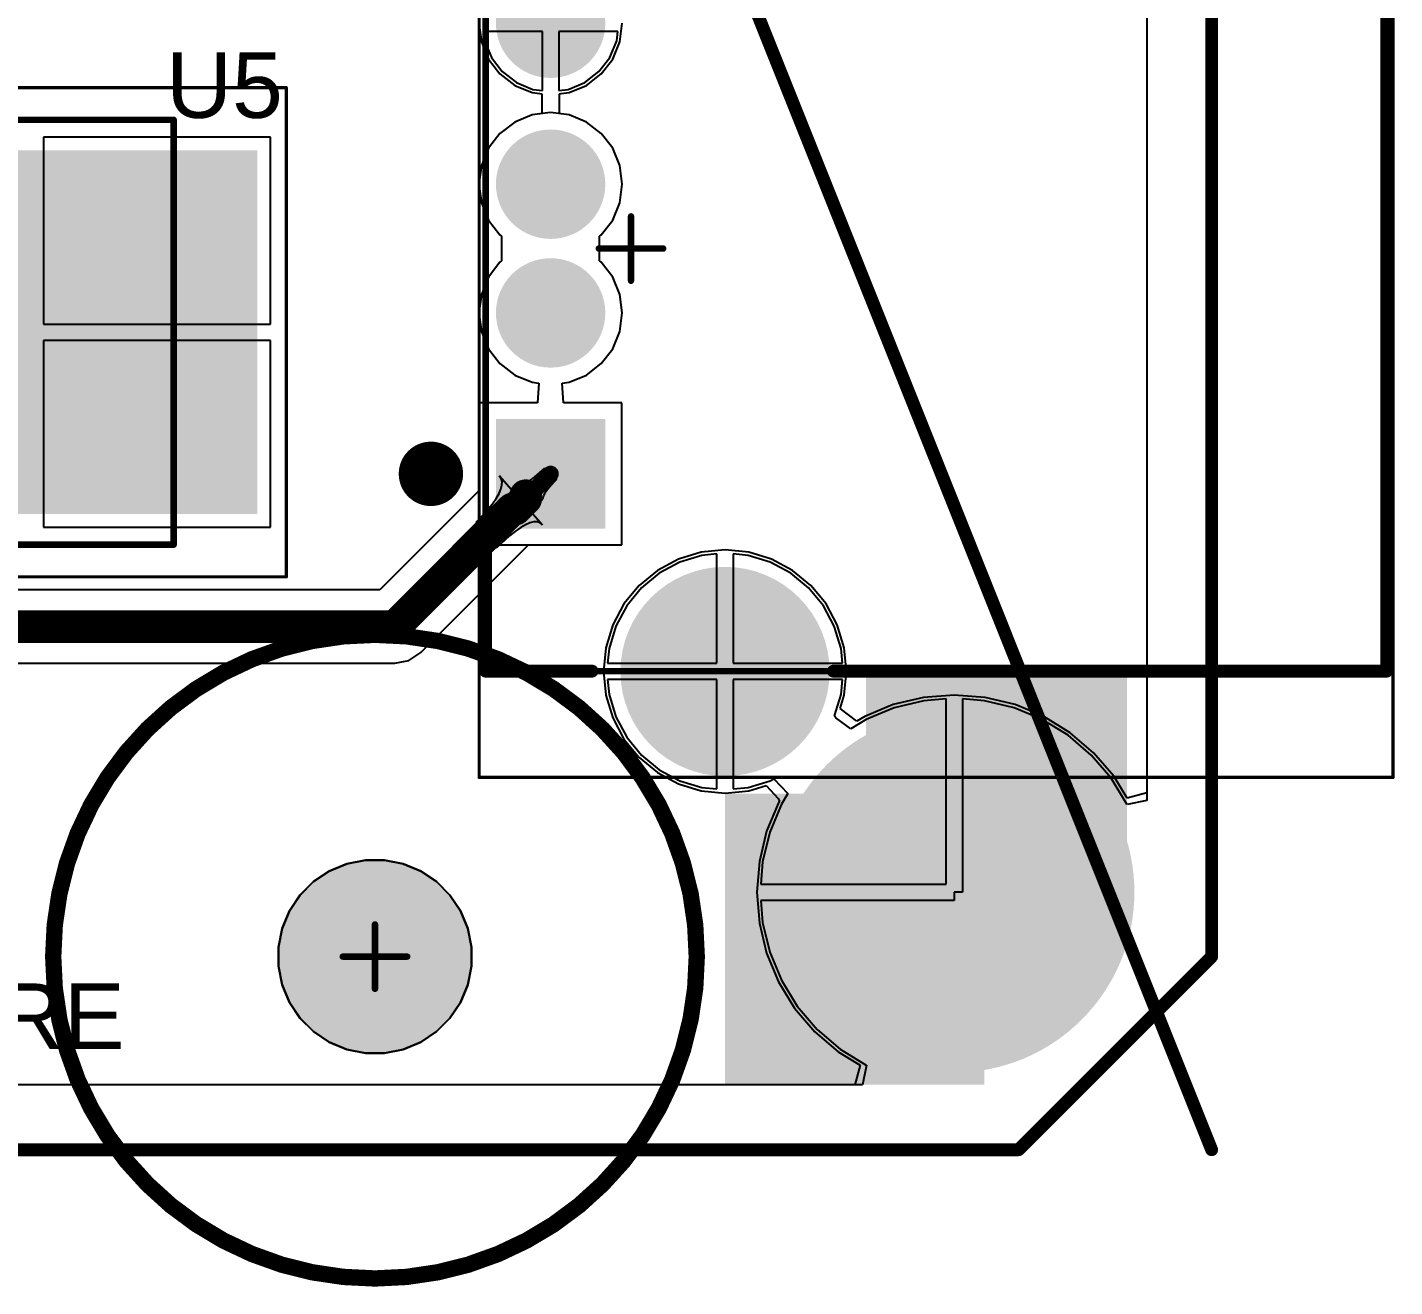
# Model space of a CAD drawing. Header units: inches. Extents: x -0.14 to 3.29, y -0.08 to 7.88.
# Drawn here: x 2.425 to 3.262, y -0.084 to 0.686 of the extents above; entities that cross this region are included whole.
import ezdxf

# ---------------------------------------------------------------- set-up
doc = ezdxf.new("R2010")
doc.units = ezdxf.units.IN
doc.header["$MEASUREMENT"] = 0
for name, color, linetype in [('Board outline', 6, 'Continuous'), ('Bottom Layer', 5, 'Continuous'), ('Bottom Solder', 6, 'Continuous'), ('Multi-Layer', 9, 'Continuous'), ('Pad Holes', 156, 'Continuous'), ('PCBD Notes', 76, 'Continuous'), ('PCBM Notes', 216, 'Continuous'), ('Top 3D Body', 56, 'Continuous'), ('Top Courtyard', 56, 'Continuous'), ('Top Layer', 1, 'Continuous'), ('Top Overlay', 2, 'Continuous'), ('Top Paste', 8, 'Continuous'), ('Top Solder', 216, 'Continuous')]:
    doc.layers.add(name, color=color, linetype=linetype)
doc.styles.add('Arial', font='', dxfattribs={"height": 0.2})
doc.styles.get('Arial').set_extended_font_data('Arial')

# ---------------------------------------------------------------- blocks, each defined once
blk = doc.blocks.new('4BDA507D_BB70_4009_B963_85AD90086B51_242')
at = {"layer": 'Top Layer'}
for points in [[(-0.21654, 0.07008), (-0.21654, 0.10945), (-0.12205, 0.10945), (-0.12205, 0.07008)], [(-0.05118, -0.10925), (-0.05118, 0.10925), (0.21654, 0.10925), (0.21654, -0.10925)], [(-0.21654, -0.10945), (-0.21654, -0.07008), (-0.12205, -0.07008), (-0.12205, -0.10945)]]:
    blk.add_hatch(color=1, dxfattribs=at).paths.add_polyline_path(points)
at = {"layer": 'Top Paste'}
for points in [[(-0.21654, 0.07008), (-0.21654, 0.10945), (-0.12205, 0.10945), (-0.12205, 0.07008)], [(-0.05118, -0.10925), (-0.05118, 0.10925), (0.21654, 0.10925), (0.21654, -0.10925)], [(-0.21654, -0.10945), (-0.21654, -0.07008), (-0.12205, -0.07008), (-0.12205, -0.10945)]]:
    blk.add_hatch(color=8, dxfattribs=at).paths.add_polyline_path(points)
at = {"layer": 'Top Solder'}
for points in [[(-0.2185, 0.06811), (-0.2185, 0.11142), (-0.12008, 0.11142), (-0.12008, 0.06811)], [(-0.05315, -0.11122), (-0.05315, 0.11122), (0.2185, 0.11122), (0.2185, -0.11122)], [(-0.2185, -0.11142), (-0.2185, -0.06811), (-0.12008, -0.06811), (-0.12008, -0.11142)]]:
    blk.add_hatch(color=216, dxfattribs=at).paths.add_polyline_path(points)
at = {"layer": 'Top 3D Body'}
for points in [[(-0.07677, 0.12992, 0.00394, 0.00394, 0), (0.16732, 0.12992, 0.00394, 0.00394, 0)], [(-0.07677, -0.12992, 0.00394, 0.00394, 0), (-0.07677, 0.12992, 0.00394, 0.00394, 0)], [(0.16732, -0.12992, 0.00394, 0.00394, 0), (0.16732, 0.12992, 0.00394, 0.00394, 0)], [(-0.07677, -0.12992, 0.00394, 0.00394, 0), (0.16732, -0.12992, 0.00394, 0.00394, 0)]]:
    blk.add_lwpolyline(points, format="xyseb", dxfattribs=at)
for points in [[(-0.07776, 0.12992, 0.00197, 0.00197, 1), (-0.07579, 0.12992, 0.00197, 0.00197, 1)], [(-0.07776, 0.12992, 0.00197, 0.00197, 1), (-0.07579, 0.12992, 0.00197, 0.00197, 1)], [(0.16634, 0.12992, 0.00197, 0.00197, 1), (0.16831, 0.12992, 0.00197, 0.00197, 1)], [(0.16634, 0.12992, 0.00197, 0.00197, 1), (0.16831, 0.12992, 0.00197, 0.00197, 1)], [(-0.07776, -0.12992, 0.00197, 0.00197, 1), (-0.07579, -0.12992, 0.00197, 0.00197, 1)], [(-0.07776, -0.12992, 0.00197, 0.00197, 1), (-0.07579, -0.12992, 0.00197, 0.00197, 1)], [(0.16634, -0.12992, 0.00197, 0.00197, 1), (0.16831, -0.12992, 0.00197, 0.00197, 1)], [(0.16634, -0.12992, 0.00197, 0.00197, 1), (0.16831, -0.12992, 0.00197, 0.00197, 1)]]:
    blk.add_lwpolyline(points, format="xyseb", close=True, dxfattribs=at)
at = {"layer": 'Top Courtyard'}
for points in [[(-0.23622, 0.14961, 0.00197, 0.00197, 0), (0.23622, 0.14961, 0.00197, 0.00197, 0)], [(-0.23622, -0.14961, 0.00197, 0.00197, 0), (-0.23622, 0.14961, 0.00197, 0.00197, 0)], [(0.23622, -0.14961, 0.00197, 0.00197, 0), (0.23622, 0.14961, 0.00197, 0.00197, 0)], [(0, -0.01969, 0.00394, 0.00394, 0), (0, 0.01969, 0.00394, 0.00394, 0)], [(-0.01968, 0, 0.00394, 0.00394, 0), (0.01969, 0, 0.00394, 0.00394, 0)], [(-0.23622, -0.14961, 0.00197, 0.00197, 0), (0.23622, -0.14961, 0.00197, 0.00197, 0)]]:
    blk.add_lwpolyline(points, format="xyseb", dxfattribs=at)
for points in [[(-0.23671, 0.14961, 0.000984, 0.000984, 1), (-0.23573, 0.14961, 0.000984, 0.000984, 1)], [(-0.23671, 0.14961, 0.000984, 0.000984, 1), (-0.23573, 0.14961, 0.000984, 0.000984, 1)], [(0.23573, 0.14961, 0.000984, 0.000984, 1), (0.23671, 0.14961, 0.000984, 0.000984, 1)], [(0.23573, 0.14961, 0.000984, 0.000984, 1), (0.23671, 0.14961, 0.000984, 0.000984, 1)], [(-0.00099, 0.01969, 0.00197, 0.00197, 1), (0.00098, 0.01969, 0.00197, 0.00197, 1)], [(-0.02067, 0, 0.00197, 0.00197, 1), (-0.0187, 0, 0.00197, 0.00197, 1)], [(0.0187, 0, 0.00197, 0.00197, 1), (0.02067, 0, 0.00197, 0.00197, 1)], [(-0.00099, -0.01969, 0.00197, 0.00197, 1), (0.00098, -0.01969, 0.00197, 0.00197, 1)], [(-0.23671, -0.14961, 0.000984, 0.000984, 1), (-0.23573, -0.14961, 0.000984, 0.000984, 1)], [(-0.23671, -0.14961, 0.000984, 0.000984, 1), (-0.23573, -0.14961, 0.000984, 0.000984, 1)], [(0.23573, -0.14961, 0.000984, 0.000984, 1), (0.23671, -0.14961, 0.000984, 0.000984, 1)], [(0.23573, -0.14961, 0.000984, 0.000984, 1), (0.23671, -0.14961, 0.000984, 0.000984, 1)]]:
    blk.add_lwpolyline(points, format="xyseb", close=True, dxfattribs=at)
at = {"layer": 'Top Overlay'}
for points in [[(-0.16437, 0.1311, 0.00984, 0.00984, 1), (-0.17421, 0.1311, 0.00984, 0.00984, 1)], [(-0.17667, 0.1311, 0.00492, 0.00492, 1), (-0.17175, 0.1311, 0.00492, 0.00492, 1)], [(-0.16683, 0.1311, 0.00492, 0.00492, 1), (-0.16191, 0.1311, 0.00492, 0.00492, 1)], [(-0.07874, 0.12992, 0.00394, 0.00394, 1), (-0.0748, 0.12992, 0.00394, 0.00394, 1)], [(-0.07874, 0.12992, 0.00394, 0.00394, 1), (-0.0748, 0.12992, 0.00394, 0.00394, 1)], [(-0.0689, 0.12992, 0.00394, 0.00394, 1), (-0.06496, 0.12992, 0.00394, 0.00394, 1)], [(-0.07874, -0.12992, 0.00394, 0.00394, 1), (-0.0748, -0.12992, 0.00394, 0.00394, 1)], [(-0.07874, -0.12992, 0.00394, 0.00394, 1), (-0.0748, -0.12992, 0.00394, 0.00394, 1)], [(-0.0689, -0.12992, 0.00394, 0.00394, 1), (-0.06496, -0.12992, 0.00394, 0.00394, 1)]]:
    blk.add_lwpolyline(points, format="xyseb", close=True, dxfattribs=at)
for points in [[(-0.07677, -0.12992, 0.00787, 0.00787, 0), (-0.07677, 0.12992, 0.00787, 0.00787, 0)], [(-0.07677, 0.12992, 0.00787, 0.00787, 0), (-0.06693, 0.12992, 0.00787, 0.00787, 0)], [(-0.07677, -0.12992, 0.00787, 0.00787, 0), (-0.06693, -0.12992, 0.00787, 0.00787, 0)]]:
    blk.add_lwpolyline(points, format="xyseb", dxfattribs=at)
blk = doc.blocks.new('8A51F738_712D_4EE5_9D6B_BB16603F834E_391')
at = {"layer": 'Bottom Layer'}
blk.add_hatch(color=5, dxfattribs=at).paths.add_polyline_path([(-0.16929, 0.08154), (-0.1063, 0.08154), (-0.1063, 0.01854), (-0.16929, 0.01854)])
h = blk.add_hatch(color=5, dxfattribs=at)
edge = h.paths.add_edge_path()
edge.add_arc((-0.03937, 0.05004), 0.0315, 0, 360)
h = blk.add_hatch(color=5, dxfattribs=at)
edge = h.paths.add_edge_path()
edge.add_arc((0.03937, 0.05004), 0.0315, 0, 360)
h = blk.add_hatch(color=5, dxfattribs=at)
edge = h.paths.add_edge_path()
edge.add_arc((0.1378, 0.05004), 0.0315, 0, 360)
h = blk.add_hatch(color=5, dxfattribs=at)
edge = h.paths.add_edge_path()
edge.add_arc((-0.25866, -0.05665), 0.06201, 0, 360)
h = blk.add_hatch(color=5, dxfattribs=at)
edge = h.paths.add_edge_path()
edge.add_arc((0.25866, -0.05665), 0.06201, 0, 360)
at = {"layer": 'Bottom Solder'}
blk.add_hatch(color=6, dxfattribs=at).paths.add_polyline_path([(-0.17126, 0.0835), (-0.10433, 0.0835), (-0.10433, 0.01658), (-0.17126, 0.01658)])
h = blk.add_hatch(color=6, dxfattribs=at)
edge = h.paths.add_edge_path()
edge.add_arc((-0.03937, 0.05004), 0.03346, 0, 360)
h = blk.add_hatch(color=6, dxfattribs=at)
edge = h.paths.add_edge_path()
edge.add_arc((0.03937, 0.05004), 0.03346, 0, 360)
h = blk.add_hatch(color=6, dxfattribs=at)
edge = h.paths.add_edge_path()
edge.add_arc((0.1378, 0.05004), 0.03346, 0, 360)
h = blk.add_hatch(color=6, dxfattribs=at)
edge = h.paths.add_edge_path()
edge.add_arc((-0.25866, -0.05665), 0.06398, 0, 360)
h = blk.add_hatch(color=6, dxfattribs=at)
edge = h.paths.add_edge_path()
edge.add_arc((0.25866, -0.05665), 0.06398, 0, 360)
at = {"layer": 'Multi-Layer'}
blk.add_hatch(color=9, dxfattribs=at).paths.add_polyline_path([(-0.16929, 0.08154), (-0.1063, 0.08154), (-0.1063, 0.01854), (-0.16929, 0.01854)])
h = blk.add_hatch(color=9, dxfattribs=at)
edge = h.paths.add_edge_path()
edge.add_arc((-0.03937, 0.05004), 0.0315, 0, 360)
h = blk.add_hatch(color=9, dxfattribs=at)
edge = h.paths.add_edge_path()
edge.add_arc((0.03937, 0.05004), 0.0315, 0, 360)
h = blk.add_hatch(color=9, dxfattribs=at)
edge = h.paths.add_edge_path()
edge.add_arc((0.1378, 0.05004), 0.0315, 0, 360)
h = blk.add_hatch(color=9, dxfattribs=at)
edge = h.paths.add_edge_path()
edge.add_arc((-0.25866, -0.05665), 0.06201, 0, 360)
h = blk.add_hatch(color=9, dxfattribs=at)
edge = h.paths.add_edge_path()
edge.add_arc((0.25866, -0.05665), 0.06201, 0, 360)
at = {"layer": 'Pad Holes'}
h = blk.add_hatch(color=7, dxfattribs=at)
edge = h.paths.add_edge_path()
edge.add_arc((-0.1378, 0.05004), 0.01811, 0, 360)
h = blk.add_hatch(color=7, dxfattribs=at)
edge = h.paths.add_edge_path()
edge.add_arc((-0.03937, 0.05004), 0.01811, 0, 360)
h = blk.add_hatch(color=7, dxfattribs=at)
edge = h.paths.add_edge_path()
edge.add_arc((0.03937, 0.05004), 0.01811, 0, 360)
h = blk.add_hatch(color=7, dxfattribs=at)
edge = h.paths.add_edge_path()
edge.add_arc((0.1378, 0.05004), 0.01811, 0, 360)
h = blk.add_hatch(color=7, dxfattribs=at)
edge = h.paths.add_edge_path()
edge.add_arc((-0.25866, -0.05665), 0.04528, 0, 360)
h = blk.add_hatch(color=7, dxfattribs=at)
edge = h.paths.add_edge_path()
edge.add_arc((0.25866, -0.05665), 0.04528, 0, 360)
at = {"layer": 'Top Layer'}
blk.add_hatch(color=1, dxfattribs=at).paths.add_polyline_path([(-0.16929, 0.08154), (-0.1063, 0.08154), (-0.1063, 0.01854), (-0.16929, 0.01854)])
h = blk.add_hatch(color=1, dxfattribs=at)
edge = h.paths.add_edge_path()
edge.add_arc((-0.03937, 0.05004), 0.0315, 0, 360)
h = blk.add_hatch(color=1, dxfattribs=at)
edge = h.paths.add_edge_path()
edge.add_arc((0.03937, 0.05004), 0.0315, 0, 360)
h = blk.add_hatch(color=1, dxfattribs=at)
edge = h.paths.add_edge_path()
edge.add_arc((0.1378, 0.05004), 0.0315, 0, 360)
h = blk.add_hatch(color=1, dxfattribs=at)
edge = h.paths.add_edge_path()
edge.add_arc((-0.25866, -0.05665), 0.06201, 0, 360)
h = blk.add_hatch(color=1, dxfattribs=at)
edge = h.paths.add_edge_path()
edge.add_arc((0.25866, -0.05665), 0.06201, 0, 360)
at = {"layer": 'Top Solder'}
blk.add_hatch(color=216, dxfattribs=at).paths.add_polyline_path([(-0.17126, 0.0835), (-0.10433, 0.0835), (-0.10433, 0.01658), (-0.17126, 0.01658)])
h = blk.add_hatch(color=216, dxfattribs=at)
edge = h.paths.add_edge_path()
edge.add_arc((-0.03937, 0.05004), 0.03346, 0, 360)
h = blk.add_hatch(color=216, dxfattribs=at)
edge = h.paths.add_edge_path()
edge.add_arc((0.03937, 0.05004), 0.03346, 0, 360)
h = blk.add_hatch(color=216, dxfattribs=at)
edge = h.paths.add_edge_path()
edge.add_arc((0.1378, 0.05004), 0.03346, 0, 360)
h = blk.add_hatch(color=216, dxfattribs=at)
edge = h.paths.add_edge_path()
edge.add_arc((-0.25866, -0.05665), 0.06398, 0, 360)
h = blk.add_hatch(color=216, dxfattribs=at)
edge = h.paths.add_edge_path()
edge.add_arc((0.25866, -0.05665), 0.06398, 0, 360)
at = {"layer": 'Top 3D Body'}
for points in [[(-0.25846, 0.0898, 0.00394, 0.00394, 0), (0.25847, 0.0898, 0.00394, 0.00394, 0)], [(-0.25846, 0.0898, 0.00394, 0.00394, 0), (-0.25846, -0.46138, 0.00394, 0.00394, 0)], [(0.25847, 0.0898, 0.00394, 0.00394, 0), (0.25847, -0.46138, 0.00394, 0.00394, 0)], [(-0.25846, -0.46138, 0.00394, 0.00394, 0), (0.25847, -0.46138, 0.00394, 0.00394, 0)]]:
    blk.add_lwpolyline(points, format="xyseb", dxfattribs=at)
for points in [[(-0.25945, 0.0898, 0.00197, 0.00197, 1), (-0.25748, 0.0898, 0.00197, 0.00197, 1)], [(-0.25945, 0.0898, 0.00197, 0.00197, 1), (-0.25748, 0.0898, 0.00197, 0.00197, 1)], [(0.25748, 0.0898, 0.00197, 0.00197, 1), (0.25945, 0.0898, 0.00197, 0.00197, 1)], [(0.25748, 0.0898, 0.00197, 0.00197, 1), (0.25945, 0.0898, 0.00197, 0.00197, 1)], [(-0.25945, -0.46138, 0.00197, 0.00197, 1), (-0.25748, -0.46138, 0.00197, 0.00197, 1)], [(-0.25945, -0.46138, 0.00197, 0.00197, 1), (-0.25748, -0.46138, 0.00197, 0.00197, 1)], [(0.25748, -0.46138, 0.00197, 0.00197, 1), (0.25945, -0.46138, 0.00197, 0.00197, 1)], [(0.25748, -0.46138, 0.00197, 0.00197, 1), (0.25945, -0.46138, 0.00197, 0.00197, 1)]]:
    blk.add_lwpolyline(points, format="xyseb", close=True, dxfattribs=at)
at = {"layer": 'Top Courtyard'}
for points in [[(-0.32346, 0.09374, 0.00197, 0.00197, 0), (0.32347, 0.09374, 0.00197, 0.00197, 0)], [(-0.32346, 0.09374, 0.00197, 0.00197, 0), (-0.32346, -0.46532, 0.00197, 0.00197, 0)], [(0.32347, 0.09374, 0.00197, 0.00197, 0), (0.32347, -0.46532, 0.00197, 0.00197, 0)], [(0, 0.02053, 0.00394, 0.00394, 0), (0, -0.01884, 0.00394, 0.00394, 0)], [(-0.01968, 0.00085, 0.00394, 0.00394, 0), (0.01969, 0.00085, 0.00394, 0.00394, 0)], [(-0.32346, -0.46532, 0.00197, 0.00197, 0), (0.32347, -0.46532, 0.00197, 0.00197, 0)]]:
    blk.add_lwpolyline(points, format="xyseb", dxfattribs=at)
for points in [[(-0.32396, 0.09374, 0.000984, 0.000984, 1), (-0.32297, 0.09374, 0.000984, 0.000984, 1)], [(-0.32396, 0.09374, 0.000984, 0.000984, 1), (-0.32297, 0.09374, 0.000984, 0.000984, 1)], [(0.32297, 0.09374, 0.000984, 0.000984, 1), (0.32396, 0.09374, 0.000984, 0.000984, 1)], [(0.32297, 0.09374, 0.000984, 0.000984, 1), (0.32396, 0.09374, 0.000984, 0.000984, 1)], [(-0.00098, 0.02053, 0.00197, 0.00197, 1), (0.00099, 0.02053, 0.00197, 0.00197, 1)], [(-0.02067, 0.00085, 0.00197, 0.00197, 1), (-0.0187, 0.00085, 0.00197, 0.00197, 1)], [(0.0187, 0.00085, 0.00197, 0.00197, 1), (0.02067, 0.00085, 0.00197, 0.00197, 1)], [(-0.00098, -0.01884, 0.00197, 0.00197, 1), (0.00099, -0.01884, 0.00197, 0.00197, 1)], [(-0.32396, -0.46532, 0.000984, 0.000984, 1), (-0.32297, -0.46532, 0.000984, 0.000984, 1)], [(-0.32396, -0.46532, 0.000984, 0.000984, 1), (-0.32297, -0.46532, 0.000984, 0.000984, 1)], [(0.32297, -0.46532, 0.000984, 0.000984, 1), (0.32396, -0.46532, 0.000984, 0.000984, 1)], [(0.32297, -0.46532, 0.000984, 0.000984, 1), (0.32396, -0.46532, 0.000984, 0.000984, 1)]]:
    blk.add_lwpolyline(points, format="xyseb", close=True, dxfattribs=at)
at = {"layer": 'Top Overlay'}
for points in [[(-0.12795, 0.12327, 0.01969, 0.01969, 1), (-0.14764, 0.12327, 0.01969, 0.01969, 1)], [(-0.15256, 0.12327, 0.00984, 0.00984, 1), (-0.14272, 0.12327, 0.00984, 0.00984, 1)], [(-0.13287, 0.12327, 0.00984, 0.00984, 1), (-0.12303, 0.12327, 0.00984, 0.00984, 1)], [(-0.26043, 0.0898, 0.00394, 0.00394, 1), (-0.25649, 0.0898, 0.00394, 0.00394, 1)], [(-0.26043, 0.0898, 0.00394, 0.00394, 1), (-0.25649, 0.0898, 0.00394, 0.00394, 1)], [(-0.18504, 0.0898, 0.00394, 0.00394, 1), (-0.1811, 0.0898, 0.00394, 0.00394, 1)], [(0.1685, 0.0898, 0.00394, 0.00394, 1), (0.17244, 0.0898, 0.00394, 0.00394, 1)], [(0.2565, 0.0898, 0.00394, 0.00394, 1), (0.26043, 0.0898, 0.00394, 0.00394, 1)], [(0.2565, 0.0898, 0.00394, 0.00394, 1), (0.26043, 0.0898, 0.00394, 0.00394, 1)], [(-0.26043, 0.02468, 0.00394, 0.00394, 1), (-0.25649, 0.02468, 0.00394, 0.00394, 1)], [(0.2565, 0.02468, 0.00394, 0.00394, 1), (0.26043, 0.02468, 0.00394, 0.00394, 1)], [(-0.26043, -0.12295, 0.00394, 0.00394, 1), (-0.25649, -0.12295, 0.00394, 0.00394, 1)], [(0.2565, -0.12295, 0.00394, 0.00394, 1), (0.26043, -0.12295, 0.00394, 0.00394, 1)], [(-0.26043, -0.46138, 0.00394, 0.00394, 1), (-0.25649, -0.46138, 0.00394, 0.00394, 1)], [(-0.26043, -0.46138, 0.00394, 0.00394, 1), (-0.25649, -0.46138, 0.00394, 0.00394, 1)], [(0.2565, -0.46138, 0.00394, 0.00394, 1), (0.26043, -0.46138, 0.00394, 0.00394, 1)], [(0.2565, -0.46138, 0.00394, 0.00394, 1), (0.26043, -0.46138, 0.00394, 0.00394, 1)]]:
    blk.add_lwpolyline(points, format="xyseb", close=True, dxfattribs=at)
for points in [[(-0.25846, 0.0898, 0.00787, 0.00787, 0), (-0.18307, 0.0898, 0.00787, 0.00787, 0)], [(-0.25846, 0.0898, 0.00787, 0.00787, 0), (-0.25846, 0.02468, 0.00787, 0.00787, 0)], [(0.17047, 0.0898, 0.00787, 0.00787, 0), (0.25847, 0.0898, 0.00787, 0.00787, 0)], [(0.25847, 0.0898, 0.00787, 0.00787, 0), (0.25847, 0.02468, 0.00787, 0.00787, 0)], [(-0.25846, -0.12295, 0.00787, 0.00787, 0), (-0.25846, -0.46138, 0.00787, 0.00787, 0)], [(0.25847, -0.12295, 0.00787, 0.00787, 0), (0.25847, -0.46138, 0.00787, 0.00787, 0)], [(-0.25846, -0.46138, 0.00787, 0.00787, 0), (0.25847, -0.46138, 0.00787, 0.00787, 0)]]:
    blk.add_lwpolyline(points, format="xyseb", dxfattribs=at)
blk = doc.blocks.new('FIDUCIAL_IPC_7351A_394')
at = {"layer": 'Top Layer'}
h = blk.add_hatch(color=1, dxfattribs=at)
edge = h.paths.add_edge_path()
edge.add_arc((0, 0), 0.01969, 0, 360)
at = {"layer": 'Top Solder'}
h = blk.add_hatch(color=216, dxfattribs=at)
edge = h.paths.add_edge_path()
edge.add_arc((0, 0), 0.05906, 0, 360)
at = {"layer": 'PCBD Notes'}
for points in [[(0.19685, 0, 0.01, 0.01, 1), (-0.19685, 0, 0.01, 0.01, 1)], [(-0.19935, 0, 0.005, 0.005, 1), (-0.19435, 0, 0.005, 0.005, 1)], [(0.19435, 0, 0.005, 0.005, 1), (0.19935, 0, 0.005, 0.005, 1)]]:
    blk.add_lwpolyline(points, format="xyseb", close=True, dxfattribs=at)
at = {"layer": 'Top Courtyard'}
for points in [[(0, -0.01969, 0.00394, 0.00394, 0), (0, 0.01968, 0.00394, 0.00394, 0)], [(-0.01969, 0, 0.00394, 0.00394, 0), (0.01968, 0, 0.00394, 0.00394, 0)]]:
    blk.add_lwpolyline(points, format="xyseb", dxfattribs=at)
for points in [[(-0.00099, 0.01968, 0.00197, 0.00197, 1), (0.00098, 0.01968, 0.00197, 0.00197, 1)], [(-0.02067, 0, 0.00197, 0.00197, 1), (-0.0187, 0, 0.00197, 0.00197, 1)], [(0.0187, 0, 0.00197, 0.00197, 1), (0.02067, 0, 0.00197, 0.00197, 1)], [(-0.00099, -0.01969, 0.00197, 0.00197, 1), (0.00098, -0.01969, 0.00197, 0.00197, 1)]]:
    blk.add_lwpolyline(points, format="xyseb", close=True, dxfattribs=at)
at = {"layer": 'Top Layer'}
for p, q in [((-0.01723, 0.05679), (-0.00582, 0.05906)), ((-0.00582, 0.05906), (0, 0.05906)), ((0, 0.05906), (0.00582, 0.05906)), ((0.00582, 0.05906), (0.01723, 0.05679)), ((-0.03765, 0.04587), (-0.02797, 0.05233)), ((-0.02797, 0.05233), (-0.01723, 0.05679)), ((0.01723, 0.05679), (0.02797, 0.05233)), ((0.02797, 0.05233), (0.03765, 0.04587)), ((-0.04587, 0.03765), (-0.03765, 0.04587)), ((0.03765, 0.04587), (0.04587, 0.03765)), ((-0.05233, 0.02797), (-0.04587, 0.03765)), ((0.04587, 0.03765), (0.05233, 0.02797)), ((-0.05679, 0.01723), (-0.05233, 0.02797)), ((0.05233, 0.02797), (0.05679, 0.01723)), ((-0.05906, 0.00582), (-0.05679, 0.01723)), ((0.05679, 0.01723), (0.05906, 0.00582)), ((-0.05906, 0), (-0.05906, 0.00582)), ((-0.05906, -0.00582), (-0.05906, 0)), ((0.05906, 0.00582), (0.05906, 0)), ((0.05906, 0), (0.05906, -0.00582)), ((-0.05679, -0.01723), (-0.05906, -0.00582)), ((0.05906, -0.00582), (0.05679, -0.01723)), ((-0.05233, -0.02797), (-0.05679, -0.01723)), ((0.05679, -0.01723), (0.05233, -0.02797)), ((-0.04587, -0.03765), (-0.05233, -0.02797)), ((0.05233, -0.02797), (0.04587, -0.03765)), ((-0.03765, -0.04587), (-0.04587, -0.03765)), ((0.04587, -0.03765), (0.03765, -0.04587)), ((-0.02797, -0.05233), (-0.03765, -0.04587)), ((0.03765, -0.04587), (0.02797, -0.05233)), ((-0.01723, -0.05679), (-0.02797, -0.05233)), ((-0.00582, -0.05906), (-0.01723, -0.05679)), ((0.01723, -0.05679), (0.00582, -0.05906)), ((0.02797, -0.05233), (0.01723, -0.05679)), ((0, -0.05906), (-0.00582, -0.05906)), ((0, -0.05906), (0, -0.05906)), ((0.00582, -0.05906), (0, -0.05906))]:
    blk.add_line(p, q, dxfattribs=at)

msp = doc.modelspace()

# ---------------------------------------------------------------- hatches: boundary and pattern name
at = {"layer": 'Bottom Layer'}
h = msp.add_hatch(color=5, dxfattribs=at)
edge = h.paths.add_edge_path()
edge.add_arc((2.99213, 0.15748), 0.10827, 0, 360)
at = {"layer": 'Bottom Solder'}
h = msp.add_hatch(color=6, dxfattribs=at)
edge = h.paths.add_edge_path()
edge.add_arc((2.99213, 0.15748), 0.11024, 0, 360)
at = {"layer": 'Multi-Layer'}
h = msp.add_hatch(color=9, dxfattribs=at)
edge = h.paths.add_edge_path()
edge.add_arc((2.99213, 0.15748), 0.10827, 0, 360)
at = {"layer": 'Pad Holes'}
h = msp.add_hatch(color=7, dxfattribs=at)
edge = h.paths.add_edge_path()
edge.add_arc((2.99213, 0.15748), 0.0689, 0, 360)
at = {"layer": 'Top Layer'}
for points in [[(2.93827, 0.15987), (3.09783, 0.15987), (3.09783, 0.29272), (2.93827, 0.29272)], [(2.85193, 0.03971), (3.01055, 0.03971), (3.01055, 0.21783), (2.85193, 0.21783)]]:
    msp.add_hatch(color=1, dxfattribs=at).paths.add_polyline_path(points)
h = msp.add_hatch(color=1, dxfattribs=at)
edge = h.paths.add_edge_path()
edge.add_arc((2.99213, 0.15748), 0.10827, 0, 360)
at = {"layer": 'Top Solder'}
h = msp.add_hatch(color=216, dxfattribs=at)
edge = h.paths.add_edge_path()
edge.add_arc((2.99213, 0.15748), 0.11024, 0, 360)

# ---------------------------------------------------------------- linework, layer by layer
at = {"layer": 'Board outline'}
for points in [[(3.14961, 0.11811, 0.00787, 0.00787, 0), (3.14961, 2.00787, 0.00787, 0.00787, 0)], [(3.0315, 0, 0.00787, 0.00787, 0), (3.14961, 0.11811, 0.00787, 0.00787, 0)], [(0.11811, 0, 0.00787, 0.00787, 0), (3.0315, 0, 0.00787, 0.00787, 0)]]:
    msp.add_lwpolyline(points, format="xyseb", dxfattribs=at)
for points in [[(3.14764, 0.11811, 0.00394, 0.00394, 1), (3.15157, 0.11811, 0.00394, 0.00394, 1)], [(3.14764, 0.11811, 0.00394, 0.00394, 1), (3.15157, 0.11811, 0.00394, 0.00394, 1)], [(3.02953, 0, 0.00394, 0.00394, 1), (3.03346, 0, 0.00394, 0.00394, 1)], [(3.02953, 0, 0.00394, 0.00394, 1), (3.03346, 0, 0.00394, 0.00394, 1)]]:
    msp.add_lwpolyline(points, format="xyseb", close=True, dxfattribs=at)
at = {"layer": 'Bottom Layer'}
for p, q in [((3.1099, 1.90777), (3.1099, 0.21821)), ((2.70136, 0.68898), (2.70286, 0.67762)), ((2.78761, 0.67762), (2.78911, 0.68898)), ((2.70286, 0.67762), (2.70724, 0.66704)), ((2.78323, 0.66704), (2.78761, 0.67762)), ((2.70724, 0.66704), (2.71421, 0.65796)), ((2.77626, 0.65796), (2.78323, 0.66704)), ((2.71421, 0.65796), (2.7233, 0.65098)), ((2.76717, 0.65098), (2.77626, 0.65796)), ((2.7233, 0.65098), (2.73388, 0.6466)), ((2.73388, 0.6466), (2.73869, 0.64597)), ((2.73869, 0.64597), (2.73984, 0.64582)), ((2.73984, 0.64582), (2.73984, 0.63371)), ((2.75063, 0.64582), (2.75178, 0.64597)), ((2.75063, 0.63371), (2.75063, 0.64582)), ((2.75178, 0.64597), (2.75659, 0.6466)), ((2.75659, 0.6466), (2.76717, 0.65098)), ((2.7233, 0.62855), (2.71421, 0.62157)), ((2.73388, 0.63293), (2.7233, 0.62855)), ((2.73869, 0.63356), (2.73388, 0.63293)), ((2.73984, 0.63371), (2.73869, 0.63356)), ((2.75178, 0.63356), (2.75063, 0.63371)), ((2.75659, 0.63293), (2.75178, 0.63356)), ((2.76717, 0.62855), (2.75659, 0.63293)), ((2.77626, 0.62157), (2.76717, 0.62855)), ((2.71421, 0.62157), (2.70724, 0.61249)), ((2.78323, 0.61249), (2.77626, 0.62157)), ((2.70724, 0.61249), (2.70286, 0.60191)), ((2.78761, 0.60191), (2.78323, 0.61249)), ((2.70286, 0.60191), (2.70136, 0.59055)), ((2.78911, 0.59055), (2.78761, 0.60191)), ((2.70136, 0.59055), (2.70286, 0.5792)), ((2.78761, 0.5792), (2.78911, 0.59055)), ((2.70286, 0.5792), (2.70724, 0.56862)), ((2.78323, 0.56862), (2.78761, 0.5792)), ((2.70724, 0.56862), (2.71421, 0.55953)), ((2.77626, 0.55953), (2.78323, 0.56862)), ((2.71421, 0.55953), (2.71524, 0.55875)), ((2.71524, 0.55875), (2.71524, 0.54362)), ((2.77523, 0.55875), (2.77626, 0.55953)), ((2.77523, 0.54362), (2.77523, 0.55875)), ((2.71421, 0.54283), (2.70724, 0.53375)), ((2.71524, 0.54362), (2.71421, 0.54283)), ((2.77626, 0.54283), (2.77523, 0.54362)), ((2.78323, 0.53375), (2.77626, 0.54283)), ((2.70724, 0.53375), (2.70286, 0.52317)), ((2.78761, 0.52317), (2.78323, 0.53375)), ((2.70286, 0.52317), (2.70136, 0.51181)), ((2.78911, 0.51181), (2.78761, 0.52317)), ((2.70136, 0.51181), (2.70286, 0.50046)), ((2.78761, 0.50046), (2.78911, 0.51181)), ((2.70286, 0.50046), (2.70724, 0.48988)), ((2.78323, 0.48988), (2.78761, 0.50046)), ((2.70724, 0.48988), (2.71421, 0.48079)), ((2.77626, 0.48079), (2.78323, 0.48988)), ((2.71421, 0.48079), (2.7233, 0.47382)), ((2.76717, 0.47382), (2.77626, 0.48079)), ((2.7233, 0.47382), (2.73388, 0.46944)), ((2.73388, 0.46944), (2.73809, 0.46888)), ((2.73809, 0.46888), (2.7373, 0.45688)), ((2.75239, 0.46888), (2.75659, 0.46944)), ((2.75317, 0.45688), (2.75239, 0.46888)), ((2.75659, 0.46944), (2.76717, 0.47382)), ((2.7373, 0.45688), (2.70174, 0.45688)), ((2.70174, 0.45688), (2.70174, 0.36989)), ((2.78873, 0.45688), (2.75317, 0.45688)), ((2.78873, 0.36989), (2.78873, 0.45688)), ((2.70174, 0.36989), (2.78873, 0.36989)), ((2.82347, 0.36123), (2.81061, 0.35435)), ((2.83742, 0.36546), (2.82347, 0.36123)), ((2.85193, 0.36689), (2.83742, 0.36546)), ((2.86644, 0.36546), (2.85193, 0.36689)), ((2.88039, 0.36123), (2.86644, 0.36546)), ((2.89325, 0.35435), (2.88039, 0.36123)), ((2.81061, 0.35435), (2.79935, 0.3451)), ((2.90451, 0.3451), (2.89325, 0.35435)), ((2.79935, 0.3451), (2.7901, 0.33384)), ((2.91376, 0.33384), (2.90451, 0.3451)), ((2.7901, 0.33384), (2.78322, 0.32098)), ((2.92063, 0.32098), (2.91376, 0.33384)), ((2.78322, 0.32098), (2.77899, 0.30703)), ((2.92487, 0.30703), (2.92063, 0.32098)), ((2.77899, 0.30703), (2.77756, 0.29252)), ((2.9263, 0.29252), (2.92487, 0.30703)), ((2.77756, 0.29252), (2.77899, 0.27801)), ((2.92487, 0.27801), (2.9263, 0.29252)), ((2.77899, 0.27801), (2.78322, 0.26406)), ((2.9224, 0.26988), (2.92487, 0.27801)), ((2.97325, 0.27663), (2.95485, 0.27222)), ((2.99213, 0.27812), (2.97325, 0.27663)), ((3.011, 0.27663), (2.99213, 0.27812)), ((3.02941, 0.27222), (3.011, 0.27663)), ((2.93256, 0.26203), (2.9224, 0.26988)), ((2.95485, 0.27222), (2.93736, 0.26497)), ((3.0469, 0.26497), (3.02941, 0.27222)), ((2.78322, 0.26406), (2.7901, 0.2512)), ((2.93736, 0.26497), (2.93256, 0.26203)), ((3.06304, 0.25508), (3.0469, 0.26497)), ((2.7901, 0.2512), (2.79935, 0.23994)), ((3.07743, 0.24279), (3.06304, 0.25508)), ((3.08973, 0.22839), (3.07743, 0.24279)), ((2.79935, 0.23994), (2.81061, 0.23069)), ((2.81061, 0.23069), (2.82347, 0.22381)), ((3.0979, 0.21506), (3.08973, 0.22839)), ((2.82347, 0.22381), (2.83742, 0.21958)), ((2.83742, 0.21958), (2.85193, 0.21815)), ((2.85193, 0.21815), (2.86644, 0.21958)), ((2.86644, 0.21958), (2.87702, 0.22279)), ((2.87702, 0.22279), (2.88442, 0.21484)), ((3.1099, 0.21821), (3.0979, 0.21506)), ((2.88464, 0.21225), (2.87739, 0.19476)), ((2.88442, 0.21484), (2.88519, 0.21315)), ((2.88519, 0.21315), (2.88464, 0.21225)), ((2.87739, 0.19476), (2.87297, 0.17635)), ((2.87297, 0.17635), (2.87149, 0.15748)), ((2.87149, 0.15748), (2.87297, 0.13861)), ((2.87297, 0.13861), (2.87739, 0.1202)), ((2.87739, 0.1202), (2.88464, 0.10271)), ((2.88464, 0.10271), (2.89453, 0.08657)), ((2.89453, 0.08657), (2.90682, 0.07218)), ((2.90682, 0.07218), (2.92122, 0.05988)), ((2.92122, 0.05988), (2.93455, 0.05171)), ((2.93455, 0.05171), (2.93139, 0.03971)), ((2.93139, 0.03971), (0.21821, 0.03971))]:
    msp.add_line(p, q, dxfattribs=at)
at = {"layer": 'PCBD Notes'}
msp.add_lwpolyline([(0, 7.87402, 0.00787, 0.00787, 0), (3.14961, 0, 0.00787, 0.00787, 0)], format="xyseb", dxfattribs=at)
msp.add_lwpolyline([(3.14764, 0, 0.00394, 0.00394, 1), (3.15157, 0, 0.00394, 0.00394, 1)], format="xyseb", close=True, dxfattribs=at)
at = {"layer": 'Top Layer'}
for p, q in [((3.1099, 1.91242), (3.1099, 0.21356)), ((2.74024, 0.68398), (2.70404, 0.68398)), ((2.70404, 0.68398), (2.70481, 0.67815)), ((2.70481, 0.67815), (2.70899, 0.66805)), ((2.74024, 0.64778), (2.74024, 0.68398)), ((2.78643, 0.68398), (2.75024, 0.68398)), ((2.75024, 0.68398), (2.75024, 0.64778)), ((2.78148, 0.66805), (2.78566, 0.67815)), ((2.78566, 0.67815), (2.78643, 0.68398)), ((2.70899, 0.66805), (2.71564, 0.65938)), ((2.77483, 0.65938), (2.78148, 0.66805)), ((2.71564, 0.65938), (2.72431, 0.65273)), ((2.72431, 0.65273), (2.7344, 0.64855)), ((2.75607, 0.64855), (2.76616, 0.65273)), ((2.76616, 0.65273), (2.77483, 0.65938)), ((2.7344, 0.64855), (2.74024, 0.64778)), ((2.75024, 0.64778), (2.75607, 0.64855)), ((2.7233, 0.62855), (2.71421, 0.62157)), ((2.73388, 0.63293), (2.7233, 0.62855)), ((2.74524, 0.63442), (2.73388, 0.63293)), ((2.75659, 0.63293), (2.74524, 0.63442)), ((2.76717, 0.62855), (2.75659, 0.63293)), ((2.77626, 0.62157), (2.76717, 0.62855)), ((2.57386, 0.61925), (2.435, 0.61925)), ((2.435, 0.61925), (2.435, 0.505)), ((2.57386, 0.505), (2.57386, 0.61925)), ((2.71421, 0.62157), (2.70724, 0.61249)), ((2.78323, 0.61249), (2.77626, 0.62157)), ((2.70724, 0.61249), (2.70286, 0.60191)), ((2.78761, 0.60191), (2.78323, 0.61249)), ((2.70286, 0.60191), (2.70136, 0.59055)), ((2.78911, 0.59055), (2.78761, 0.60191)), ((2.70136, 0.59055), (2.70286, 0.5792)), ((2.78761, 0.5792), (2.78911, 0.59055)), ((2.70286, 0.5792), (2.70724, 0.56862)), ((2.78323, 0.56862), (2.78761, 0.5792)), ((2.70724, 0.56862), (2.71421, 0.55953)), ((2.77626, 0.55953), (2.78323, 0.56862)), ((2.71421, 0.55953), (2.71524, 0.55875)), ((2.71524, 0.55875), (2.71524, 0.54362)), ((2.77523, 0.55875), (2.77626, 0.55953)), ((2.77523, 0.54362), (2.77523, 0.55875)), ((2.71421, 0.54283), (2.70724, 0.53375)), ((2.71524, 0.54362), (2.71421, 0.54283)), ((2.77626, 0.54283), (2.77523, 0.54362)), ((2.78323, 0.53375), (2.77626, 0.54283)), ((2.70724, 0.53375), (2.70286, 0.52317)), ((2.78761, 0.52317), (2.78323, 0.53375)), ((2.70286, 0.52317), (2.70136, 0.51181)), ((2.78911, 0.51181), (2.78761, 0.52317)), ((2.70136, 0.51181), (2.70286, 0.50046)), ((2.78761, 0.50046), (2.78911, 0.51181)), ((2.435, 0.505), (2.57386, 0.505)), ((2.57386, 0.495), (2.435, 0.495)), ((2.435, 0.495), (2.435, 0.38075)), ((2.57386, 0.38075), (2.57386, 0.495)), ((2.70286, 0.50046), (2.70724, 0.48988)), ((2.78323, 0.48988), (2.78761, 0.50046)), ((2.70724, 0.48988), (2.71421, 0.48079)), ((2.77626, 0.48079), (2.78323, 0.48988)), ((2.71421, 0.48079), (2.7233, 0.47382)), ((2.76717, 0.47382), (2.77626, 0.48079)), ((2.7233, 0.47382), (2.73388, 0.46944)), ((2.73388, 0.46944), (2.73809, 0.46888)), ((2.73809, 0.46888), (2.7373, 0.45688)), ((2.75239, 0.46888), (2.75659, 0.46944)), ((2.75317, 0.45688), (2.75239, 0.46888)), ((2.75659, 0.46944), (2.76717, 0.47382)), ((2.7373, 0.45688), (2.70174, 0.45688)), ((2.70174, 0.45688), (2.70174, 0.40346)), ((2.78873, 0.45688), (2.75317, 0.45688)), ((2.78873, 0.36989), (2.78873, 0.45688)), ((2.71502, 0.41052), (2.71398, 0.41214)), ((2.71398, 0.41214), (2.74029, 0.38213)), ((2.71551, 0.40862), (2.71502, 0.41052)), ((2.73308, 0.40975), (2.73433, 0.41056)), ((2.73308, 0.40975), (2.73433, 0.41056)), ((2.73433, 0.41056), (2.73566, 0.41152)), ((2.73433, 0.41056), (2.73566, 0.41152)), ((2.73566, 0.41152), (2.73853, 0.41391)), ((2.73566, 0.41152), (2.73853, 0.41391)), ((2.73853, 0.41391), (2.7417, 0.41692)), ((2.73853, 0.41391), (2.7417, 0.41692)), ((2.7417, 0.41692), (2.74877, 0.40985)), ((2.7417, 0.41692), (2.74877, 0.40985)), ((2.70174, 0.40346), (2.64071, 0.34243)), ((2.71369, 0.40134), (2.71484, 0.40403)), ((2.71484, 0.40403), (2.71545, 0.40646)), ((2.71545, 0.40646), (2.71551, 0.40862)), ((2.72883, 0.40808), (2.72978, 0.40827)), ((2.72883, 0.40808), (2.72978, 0.40827)), ((2.73993, 0.39698), (2.72883, 0.40808)), ((2.73993, 0.39698), (2.72883, 0.40808)), ((2.72978, 0.40827), (2.73081, 0.40861)), ((2.72978, 0.40827), (2.73081, 0.40861)), ((2.73081, 0.40861), (2.73191, 0.4091)), ((2.73081, 0.40861), (2.73191, 0.4091)), ((2.73191, 0.4091), (2.73308, 0.40975)), ((2.73191, 0.4091), (2.73308, 0.40975)), ((2.74241, 0.40248), (2.7416, 0.40123)), ((2.74241, 0.40248), (2.7416, 0.40123)), ((2.74337, 0.40381), (2.74241, 0.40248)), ((2.74337, 0.40381), (2.74241, 0.40248)), ((2.74719, 0.40823), (2.74337, 0.40381)), ((2.74719, 0.40823), (2.74337, 0.40381)), ((2.74877, 0.40985), (2.74719, 0.40823)), ((2.74877, 0.40985), (2.74719, 0.40823)), ((2.70361, 0.38789), (2.70974, 0.39515)), ((2.70974, 0.39515), (2.71199, 0.39838)), ((2.71199, 0.39838), (2.71369, 0.40134)), ((2.71363, 0.39221), (2.71382, 0.39318)), ((2.71363, 0.39221), (2.71382, 0.39318)), ((2.71382, 0.39318), (2.72503, 0.38197)), ((2.71382, 0.39318), (2.72503, 0.38197)), ((2.74012, 0.39793), (2.73993, 0.39698)), ((2.74012, 0.39793), (2.73993, 0.39698)), ((2.74046, 0.39896), (2.74012, 0.39793)), ((2.74046, 0.39896), (2.74012, 0.39793)), ((2.74095, 0.40006), (2.74046, 0.39896)), ((2.74095, 0.40006), (2.74046, 0.39896)), ((2.7416, 0.40123), (2.74095, 0.40006)), ((2.7416, 0.40123), (2.74095, 0.40006)), ((2.69972, 0.38386), (2.70361, 0.38789)), ((2.70743, 0.38269), (2.71073, 0.38662)), ((2.70743, 0.38269), (2.71073, 0.38662)), ((2.70826, 0.3835), (2.71353, 0.38946)), ((2.71073, 0.38662), (2.71157, 0.38783)), ((2.71073, 0.38662), (2.71157, 0.38783)), ((2.71157, 0.38783), (2.71228, 0.38899)), ((2.71157, 0.38783), (2.71228, 0.38899)), ((2.71228, 0.38899), (2.71287, 0.39011)), ((2.71228, 0.38899), (2.71287, 0.39011)), ((2.71287, 0.39011), (2.71332, 0.39118)), ((2.71287, 0.39011), (2.71332, 0.39118)), ((2.71332, 0.39118), (2.71363, 0.39221)), ((2.71332, 0.39118), (2.71363, 0.39221)), ((2.71353, 0.38946), (2.71381, 0.38996)), ((2.71381, 0.38996), (2.71392, 0.39032)), ((2.71392, 0.39032), (2.71386, 0.39053)), ((2.71386, 0.39053), (2.72238, 0.38201)), ((2.435, 0.38075), (2.57386, 0.38075)), ((2.71201, 0.36787), (2.69972, 0.38386)), ((2.70606, 0.38128), (2.70743, 0.38269)), ((2.70606, 0.38128), (2.70743, 0.38269)), ((2.71313, 0.37421), (2.70606, 0.38128)), ((2.71313, 0.37421), (2.70606, 0.38128)), ((2.70679, 0.38201), (2.70826, 0.3835)), ((2.71386, 0.37494), (2.70679, 0.38201)), ((2.7167, 0.37772), (2.71386, 0.37494)), ((2.71589, 0.37681), (2.71454, 0.37558)), ((2.71589, 0.37681), (2.71454, 0.37558)), ((2.71847, 0.37888), (2.71589, 0.37681)), ((2.71847, 0.37888), (2.71589, 0.37681)), ((2.71989, 0.38061), (2.7167, 0.37772)), ((2.71968, 0.37972), (2.71847, 0.37888)), ((2.71968, 0.37972), (2.71847, 0.37888)), ((2.72084, 0.38044), (2.71968, 0.37972)), ((2.72084, 0.38044), (2.71968, 0.37972)), ((2.72067, 0.38123), (2.71989, 0.38061)), ((2.72368, 0.37828), (2.7201, 0.37539)), ((2.72131, 0.38168), (2.72067, 0.38123)), ((2.72196, 0.38102), (2.72084, 0.38044)), ((2.72196, 0.38102), (2.72084, 0.38044)), ((2.72181, 0.38196), (2.72131, 0.38168)), ((2.72217, 0.38207), (2.72181, 0.38196)), ((2.72303, 0.38147), (2.72196, 0.38102)), ((2.72303, 0.38147), (2.72196, 0.38102)), ((2.72238, 0.38201), (2.72217, 0.38207)), ((2.72405, 0.38178), (2.72303, 0.38147)), ((2.72405, 0.38178), (2.72303, 0.38147)), ((2.72697, 0.38058), (2.72368, 0.37828)), ((2.72503, 0.38197), (2.72405, 0.38178)), ((2.72503, 0.38197), (2.72405, 0.38178)), ((2.72995, 0.3823), (2.72697, 0.38058)), ((2.73262, 0.38343), (2.72995, 0.3823)), ((2.735, 0.38398), (2.73262, 0.38343)), ((2.73707, 0.38395), (2.735, 0.38398)), ((2.73883, 0.38333), (2.73707, 0.38395)), ((2.74029, 0.38213), (2.73883, 0.38333)), ((2.66586, 0.30414), (2.73161, 0.36989)), ((2.7201, 0.37539), (2.71201, 0.36787)), ((2.71454, 0.37558), (2.71313, 0.37421)), ((2.71454, 0.37558), (2.71313, 0.37421)), ((2.73161, 0.36989), (2.78873, 0.36989)), ((2.83781, 0.36349), (2.82424, 0.35937)), ((2.84693, 0.36438), (2.83781, 0.36349)), ((2.84693, 0.29752), (2.84693, 0.36438)), ((2.86605, 0.36349), (2.85693, 0.36438)), ((2.85693, 0.36438), (2.85693, 0.29752)), ((2.87962, 0.35937), (2.86605, 0.36349)), ((2.81173, 0.35268), (2.80077, 0.34368)), ((2.82424, 0.35937), (2.81173, 0.35268)), ((2.89213, 0.35268), (2.87962, 0.35937)), ((2.90309, 0.34368), (2.89213, 0.35268)), ((2.80077, 0.34368), (2.79177, 0.33272)), ((2.91209, 0.33272), (2.90309, 0.34368)), ((2.64071, 0.34243), (2.30929, 0.34243)), ((2.79177, 0.33272), (2.78508, 0.32021)), ((2.91878, 0.32021), (2.91209, 0.33272)), ((2.78508, 0.32021), (2.78096, 0.30664)), ((2.9229, 0.30664), (2.91878, 0.32021)), ((2.65858, 0.29928), (2.66586, 0.30414)), ((2.78096, 0.30664), (2.78007, 0.29752)), ((2.92379, 0.29752), (2.9229, 0.30664)), ((2.3, 0.29757), (2.65, 0.29757)), ((2.65, 0.29757), (2.65858, 0.29928)), ((2.78007, 0.29752), (2.84693, 0.29752)), ((2.85693, 0.29752), (2.92379, 0.29752)), ((2.84693, 0.28752), (2.78007, 0.28752)), ((2.78007, 0.28752), (2.78096, 0.2784)), ((2.84693, 0.22066), (2.84693, 0.28752)), ((2.92379, 0.28752), (2.85693, 0.28752)), ((2.85693, 0.28752), (2.85693, 0.22066)), ((2.9229, 0.2784), (2.92379, 0.28752)), ((2.78096, 0.2784), (2.78508, 0.26483)), ((2.91896, 0.26542), (2.9229, 0.2784)), ((2.95547, 0.27031), (2.93827, 0.26318)), ((2.97357, 0.27465), (2.95547, 0.27031)), ((2.98713, 0.27572), (2.97357, 0.27465)), ((2.98713, 0.16248), (2.98713, 0.27572)), ((3.01068, 0.27465), (2.99713, 0.27572)), ((2.99713, 0.27572), (2.99713, 0.15748)), ((3.02879, 0.27031), (3.01068, 0.27465)), ((3.04598, 0.26318), (3.02879, 0.27031)), ((2.78508, 0.26483), (2.79177, 0.25232)), ((2.91971, 0.26419), (2.91896, 0.26542)), ((2.92883, 0.2574), (2.91971, 0.26419)), ((2.93827, 0.26318), (2.92883, 0.2574)), ((3.06186, 0.25346), (3.04598, 0.26318)), ((2.79177, 0.25232), (2.80077, 0.24136)), ((3.07601, 0.24137), (3.06186, 0.25346)), ((2.80077, 0.24136), (2.81173, 0.23236)), ((3.0881, 0.22721), (3.07601, 0.24137)), ((2.81173, 0.23236), (2.82424, 0.22567)), ((2.87962, 0.22567), (2.88187, 0.22687)), ((2.88187, 0.22687), (2.8904, 0.21783)), ((3.09783, 0.21134), (3.0881, 0.22721)), ((2.82424, 0.22567), (2.83781, 0.22155)), ((2.83781, 0.22155), (2.84693, 0.22066)), ((2.85693, 0.22066), (2.86605, 0.22155)), ((2.86605, 0.22155), (2.87962, 0.22567)), ((2.8904, 0.21783), (2.88642, 0.21134)), ((2.88642, 0.21134), (2.8793, 0.19414)), ((3.0979, 0.21117), (3.09783, 0.21134)), ((3.1099, 0.21356), (3.0979, 0.21117)), ((2.8793, 0.19414), (2.87495, 0.17604)), ((2.63198, 0.17717), (2.62057, 0.1749)), ((2.64361, 0.17717), (2.63198, 0.17717)), ((2.65502, 0.1749), (2.64361, 0.17717)), ((2.87495, 0.17604), (2.87389, 0.16248)), ((2.60982, 0.17044), (2.60015, 0.16398)), ((2.62057, 0.1749), (2.60982, 0.17044)), ((2.66577, 0.17044), (2.65502, 0.1749)), ((2.67544, 0.16398), (2.66577, 0.17044)), ((2.60015, 0.16398), (2.59192, 0.15576)), ((2.68367, 0.15576), (2.67544, 0.16398)), ((2.87389, 0.16248), (2.98713, 0.16248)), ((2.59192, 0.15576), (2.58546, 0.14608)), ((2.69013, 0.14608), (2.68367, 0.15576)), ((2.99213, 0.15248), (2.87389, 0.15248)), ((2.87389, 0.15248), (2.87495, 0.13892)), ((2.99713, 0.15748), (2.99213, 0.15748)), ((2.99213, 0.15748), (2.99213, 0.15248)), ((2.58546, 0.14608), (2.58101, 0.13534)), ((2.69458, 0.13534), (2.69013, 0.14608)), ((2.58101, 0.13534), (2.57874, 0.12393)), ((2.69685, 0.12393), (2.69458, 0.13534)), ((2.87495, 0.13892), (2.8793, 0.12082)), ((2.57874, 0.12393), (2.57874, 0.11229)), ((2.69685, 0.11229), (2.69685, 0.12393)), ((2.8793, 0.12082), (2.88642, 0.10362)), ((2.57874, 0.11229), (2.58101, 0.10088)), ((2.69458, 0.10088), (2.69685, 0.11229)), ((2.58101, 0.10088), (2.58546, 0.09014)), ((2.69013, 0.09014), (2.69458, 0.10088)), ((2.88642, 0.10362), (2.89615, 0.08775)), ((2.58546, 0.09014), (2.59192, 0.08046)), ((2.68367, 0.08046), (2.69013, 0.09014)), ((2.89615, 0.08775), (2.90824, 0.07359)), ((2.59192, 0.08046), (2.60015, 0.07224)), ((2.67544, 0.07224), (2.68367, 0.08046)), ((2.60015, 0.07224), (2.60982, 0.06578)), ((2.66577, 0.06578), (2.67544, 0.07224)), ((2.90824, 0.07359), (2.92239, 0.0615)), ((2.60982, 0.06578), (2.62057, 0.06132)), ((2.62057, 0.06132), (2.63198, 0.05906)), ((2.63198, 0.05906), (2.64361, 0.05906)), ((2.64361, 0.05906), (2.65502, 0.06132)), ((2.65502, 0.06132), (2.66577, 0.06578)), ((2.92239, 0.0615), (2.93827, 0.05178)), ((2.93843, 0.05171), (2.93604, 0.03971)), ((2.93827, 0.05178), (2.93843, 0.05171)), ((2.93604, 0.03971), (0.21356, 0.03971))]:
    msp.add_line(p, q, dxfattribs=at)
for points in [[(2.73, 0.39815, 0.01, 0.01, 0), (2.74524, 0.41339, 0.01, 0.01, 0)], [(2.73, 0.39815, 0.02, 0.02, 0), (2.73, 0.4, 0.02, 0.02, 0)], [(2.65, 0.32, 0.02, 0.02, 0), (2.72189, 0.39189, 0.02, 0.02, 0)], [(2.72189, 0.39189, 0.02, 0.02, 0), (2.72374, 0.39189, 0.02, 0.02, 0)], [(2.72374, 0.39189, 0.02, 0.02, 0), (2.73, 0.39815, 0.02, 0.02, 0)], [(2.7096, 0.37775, 0.01, 0.01, 0), (2.72374, 0.39189, 0.01, 0.01, 0)], [(2.3, 0.32, 0.02, 0.02, 0), (2.65, 0.32, 0.02, 0.02, 0)]]:
    msp.add_lwpolyline(points, format="xyseb", dxfattribs=at)
for points in [[(2.74274, 0.41339, 0.005, 0.005, 1), (2.74774, 0.41339, 0.005, 0.005, 1)], [(2.725, 0.4, 0.01, 0.01, 1), (2.735, 0.4, 0.01, 0.01, 1)], [(2.71689, 0.39189, 0.01, 0.01, 1), (2.72689, 0.39189, 0.01, 0.01, 1)], [(2.71689, 0.39189, 0.01, 0.01, 1), (2.72689, 0.39189, 0.01, 0.01, 1)], [(2.71874, 0.39189, 0.01, 0.01, 1), (2.72874, 0.39189, 0.01, 0.01, 1)], [(2.71874, 0.39189, 0.01, 0.01, 1), (2.72874, 0.39189, 0.01, 0.01, 1)], [(2.725, 0.39815, 0.01, 0.01, 1), (2.735, 0.39815, 0.01, 0.01, 1)], [(2.725, 0.39815, 0.01, 0.01, 1), (2.735, 0.39815, 0.01, 0.01, 1)], [(2.7275, 0.39815, 0.005, 0.005, 1), (2.7325, 0.39815, 0.005, 0.005, 1)], [(2.72124, 0.39189, 0.005, 0.005, 1), (2.72624, 0.39189, 0.005, 0.005, 1)], [(2.7071, 0.37775, 0.005, 0.005, 1), (2.7121, 0.37775, 0.005, 0.005, 1)], [(2.645, 0.32, 0.01, 0.01, 1), (2.655, 0.32, 0.01, 0.01, 1)], [(2.645, 0.32, 0.01, 0.01, 1), (2.655, 0.32, 0.01, 0.01, 1)]]:
    msp.add_lwpolyline(points, format="xyseb", close=True, dxfattribs=at)

# ---------------------------------------------------------------- block references
for name, p, rotation in [('8A51F738_712D_4EE5_9D6B_BB16603F834E_391', (2.79528, 0.55118), 90), ('4BDA507D_BB70_4009_B963_85AD90086B51_242', (2.34732, 0.5), 360)]:
    msp.add_blockref(name, p, dxfattribs=dict(rotation=rotation))
msp.add_blockref('FIDUCIAL_IPC_7351A_394', (2.6378, 0.11811))

# ---------------------------------------------------------------- texts
at = {"layer": 'PCBM Notes', "style": 'Arial'}
msp.add_text('MARKINGS  HERE', height=0.04, rotation=360, dxfattribs=at).set_placement((2.00032, 0.06171))
at = {"layer": 'Top Overlay', "style": 'Arial'}
msp.add_text('U5', height=0.04, dxfattribs=at).set_placement((2.51, 0.6311))

doc.saveas('drawing.dxf')
